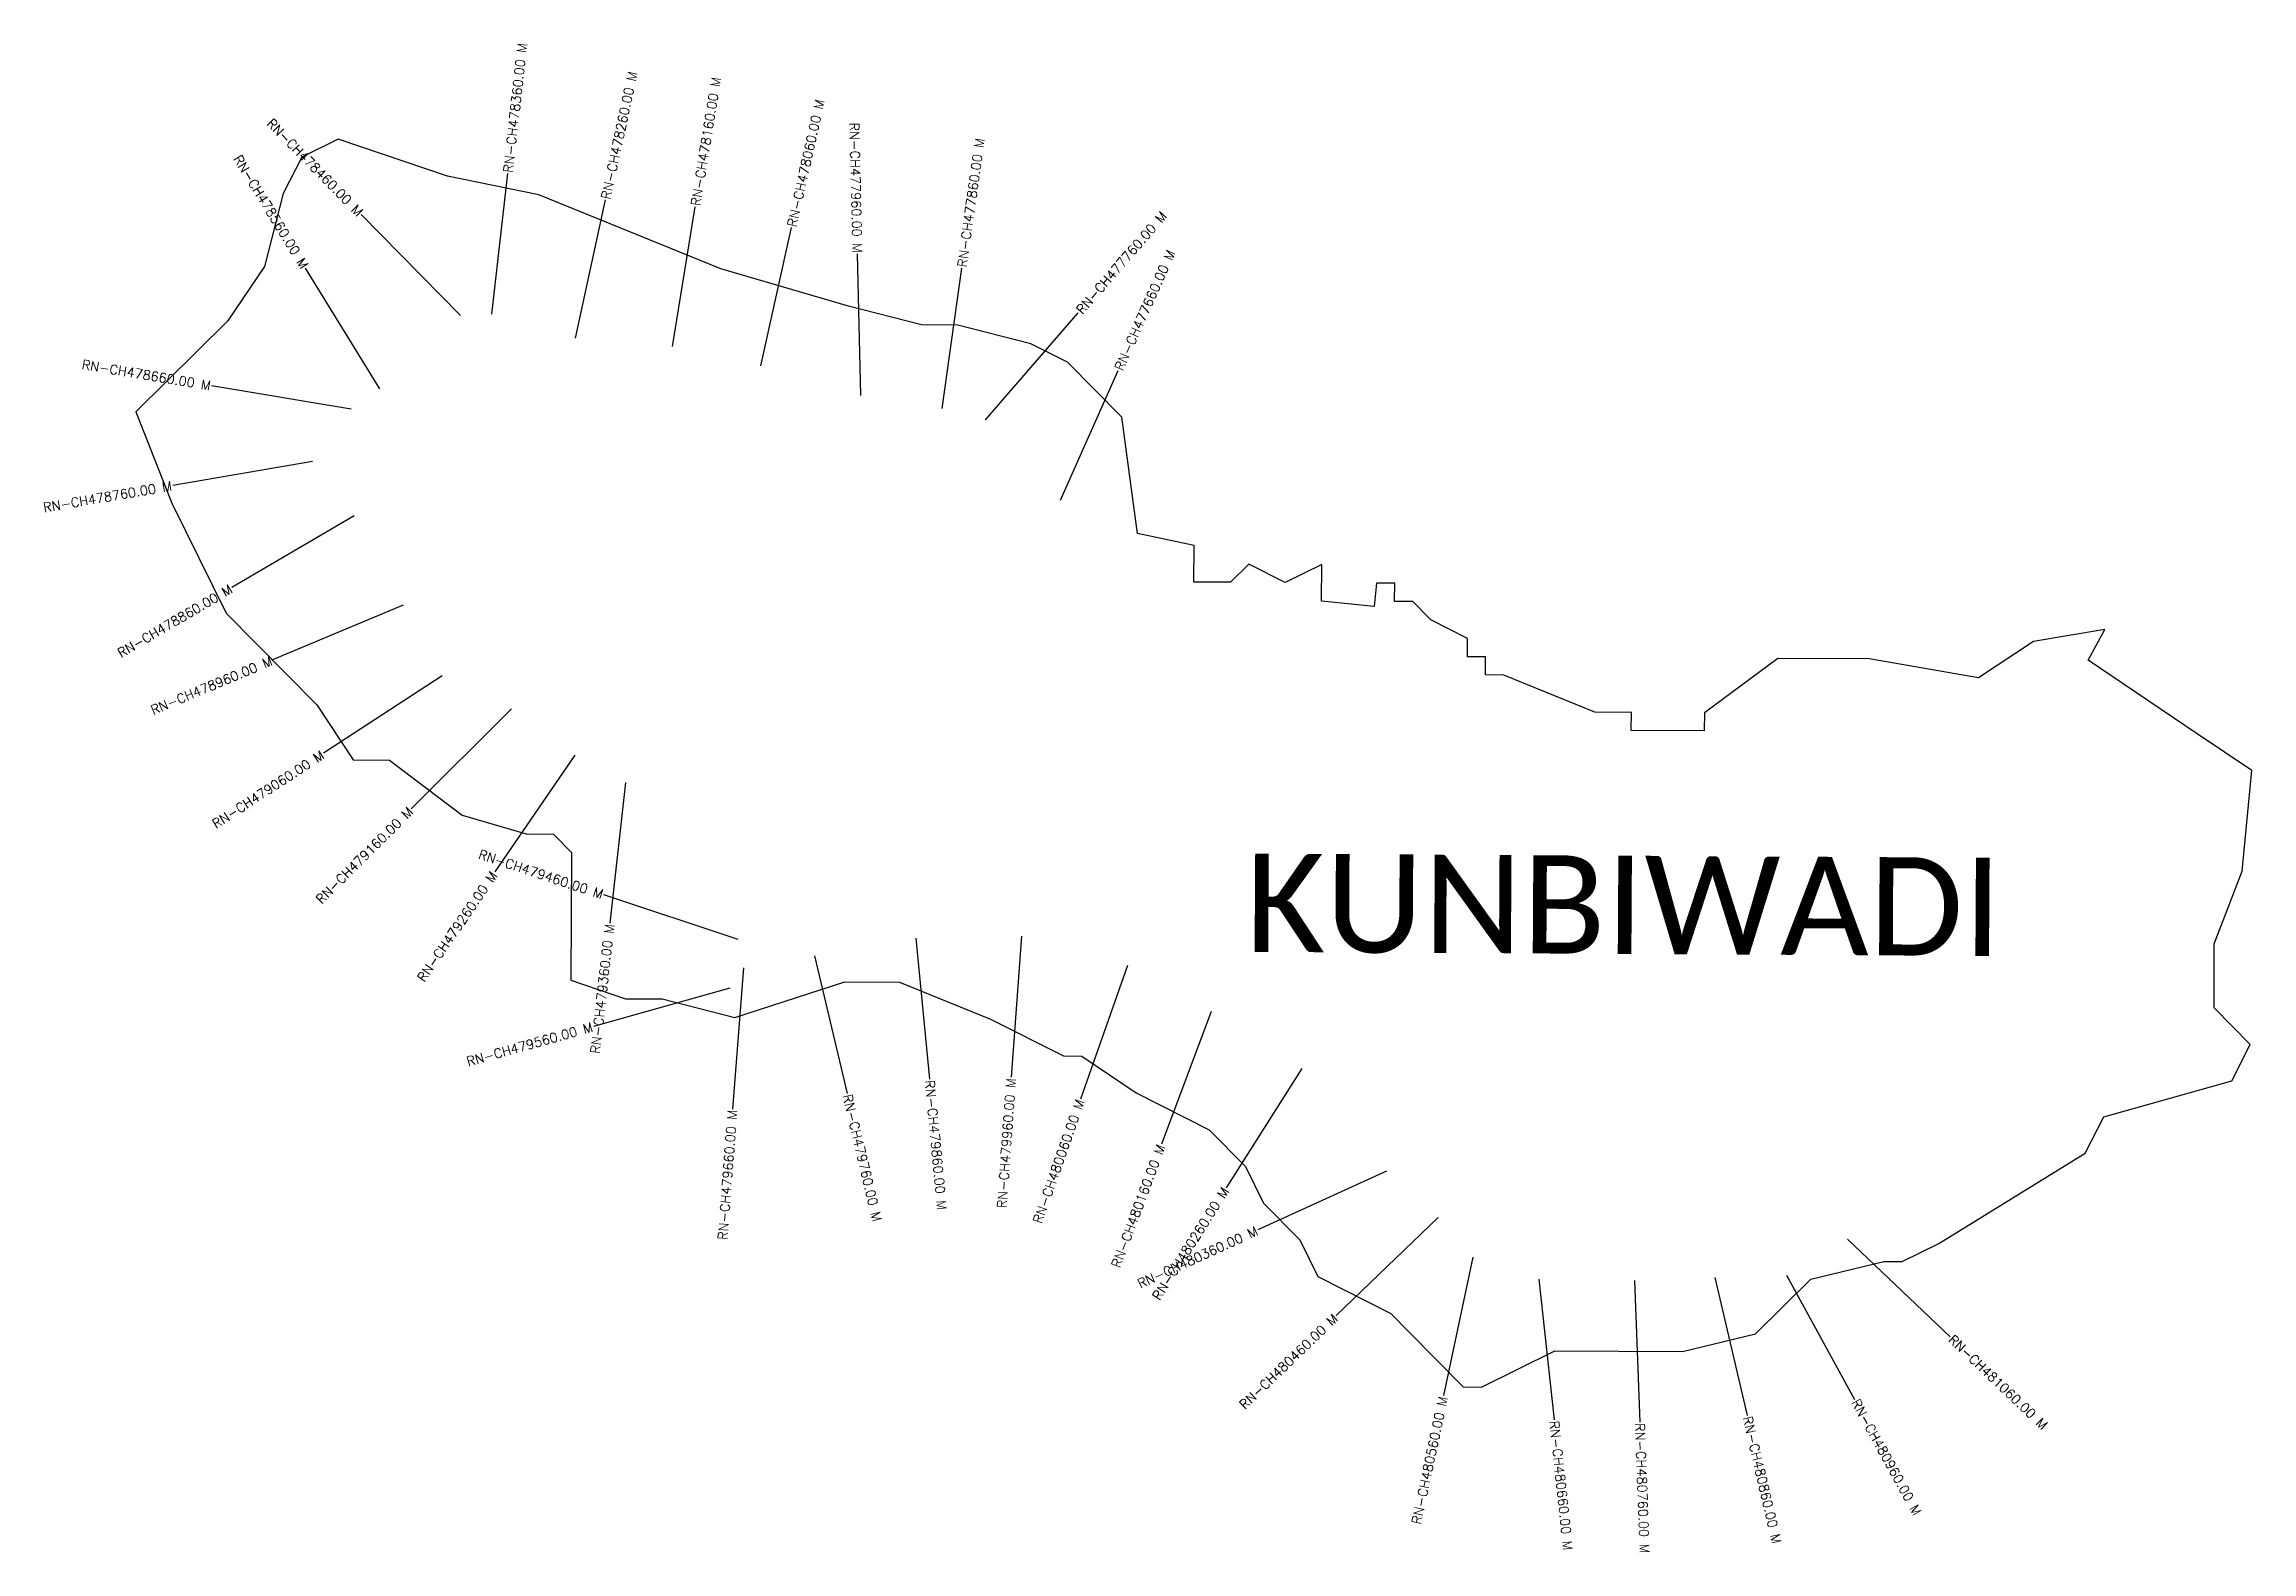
# Model space of a CAD drawing. Header units: metres. Extents: x 311653 to 313991, y 1901335 to 1902932.
import ezdxf
from ezdxf.enums import TextEntityAlignment as Align

# ---------------------------------------------------------------- set-up
doc = ezdxf.new("R2010")
doc.units = ezdxf.units.M
for name, color, linetype in [('CS', 134, 'Continuous'), ('CSMark', 6, 'Continuous'), ('VILLAGE BOUNDRY', 10, 'Continuous'), ('VILLAGE NAME', 250, 'Continuous')]:
    doc.layers.add(name, color=color, linetype=linetype)
doc.styles.get("Standard").update_dxf_attribs({"font": 'simplex.shx'})

msp = doc.modelspace()

# ---------------------------------------------------------------- linework, layer by layer
at = {"layer": 'CS'}
for p, q in [((312126.9, 1902646), (312143.7, 1902795)), ((312215.4, 1902620.5), (312247, 1902767.2)), ((312318.2, 1902611.7), (312342.2, 1902759.8)), ((312093.6, 1902644.6), (311988.5, 1902751.6)), ((312411.6, 1902591.3), (312444.1, 1902737.7)), ((312517.5, 1902560), (312513.9, 1902710)), ((312008, 1902566.8), (311929.6, 1902694.6)), ((312603.8, 1902546.2), (312624.5, 1902694.8)), ((312649.7, 1902534), (312747.7, 1902647.5)), ((311977.9, 1902545.6), (311829.9, 1902570.2)), ((312729, 1902449.2), (312789.9, 1902586.3)), ((311936.7, 1902490), (311788.8, 1902464.6)), ((311980.8, 1902432.4), (311851.5, 1902356.5)), ((312032.9, 1902337.7), (311894.5, 1902279.8)), ((312074, 1902263.1), (311948.5, 1902181.1)), ((312147.7, 1902228), (312041.4, 1902122.2)), ((312214.7, 1902178.9), (312129.8, 1902055.3)), ((312268.3, 1902150.2), (312251.6, 1902001.1)), ((312387.7, 1901983.9), (312245.3, 1902031)), ((312575.8, 1901985.2), (312590.2, 1901835.8)), ((312687.6, 1901987.4), (312676.8, 1901837.8)), ((312468.3, 1901966.6), (312502.9, 1901820.6)), ((312393.2, 1901953.7), (312381.7, 1901804.2)), ((312800, 1901956.4), (312750.3, 1901814.8)), ((312378.7, 1901932.2), (312234.3, 1901891.6)), ((312888.4, 1901907.6), (312835.9, 1901767.1)), ((312984.7, 1901847.3), (312904.3, 1901720.7)), ((313074.3, 1901738.4), (312937.8, 1901676.2)), ((313128.9, 1901689.5), (313020.9, 1901585.4)), ((313562.2, 1901666.4), (313671, 1901563.1)), ((313165.7, 1901647.4), (313134.5, 1901500.7)), ((313235.5, 1901624.2), (313251.6, 1901475.1)), ((313336.9, 1901622.5), (313342.5, 1901472.6)), ((313422, 1901625.7), (313456.1, 1901479.6)), ((313497.6, 1901628.2), (313569.9, 1901496.7))]:
    msp.add_line(p, q, dxfattribs=at)
at = {"layer": 'VILLAGE BOUNDRY'}
msp.add_lwpolyline([(313950.8, 1901979.2), (313980.3, 1902056.3), (313990.6, 1902162.6), (313932.8, 1902201.6), (313817.2, 1902279.6), (313834.9, 1902312), (313759.3, 1902299.3), (313701.1, 1902261), (313585.2, 1902280.9), (313488.5, 1902281.5), (313410.8, 1902223.9), (313410.7, 1902204.6), (313333.4, 1902205), (313333.5, 1902224.3), (313294.8, 1902224.6), (313198.4, 1902263.8), (313179, 1902263.9), (313179.1, 1902283.2), (313159.8, 1902283.3), (313159.9, 1902302.6), (313121.3, 1902322.2), (313102.1, 1902341.7), (313082.8, 1902341.8), (313082.9, 1902361.1), (313063.6, 1902361.2), (313061.2, 1902336.5), (313005.5, 1902342.2), (313005.7, 1902380.9), (312966.9, 1902361.8), (312928.4, 1902381.3), (312908.9, 1902362.1), (312870.3, 1902362.3), (312870.5, 1902401), (312810.5, 1902413.7), (312793.9, 1902536.8), (312736.2, 1902595.1), (312697.6, 1902614.6), (312620.4, 1902634.4), (312581.7, 1902634.7), (312504.5, 1902654.4), (312369.4, 1902693.9), (312272.9, 1902733.1), (312176.5, 1902772.3), (312079.9, 1902792.2), (311964.1, 1902831.5), (311925.4, 1902812.4), (311905.8, 1902773.8), (311886, 1902696.6), (311847, 1902638.8), (311749.8, 1902542.7), (311787.9, 1902445.8), (311845.3, 1902329.4), (311941.4, 1902232.2), (311979.8, 1902174), (312018.4, 1902173.8), (312095.4, 1902115.3), (312163, 1902095.6), (312192, 1902095.4), (312211.2, 1902076), (312210.4, 1901940.6), (312268.3, 1901921), (312307, 1901920.8), (312384.2, 1901901), (312500.5, 1901939), (312558.5, 1901938.7), (312654.9, 1901899.5), (312732, 1901860.4), (312751.4, 1901860.3), (312809.1, 1901821.3), (312886.3, 1901782.2), (312924.8, 1901743.3), (312943.8, 1901704.5), (312982.3, 1901665.6), (313001.4, 1901626.8), (313078.6, 1901587.7), (313097.8, 1901568.3), (313155.4, 1901509.9), (313174.8, 1901509.8), (313252.3, 1901548.1), (313387.6, 1901547.3), (313465.1, 1901566.2), (313523.5, 1901623.9), (313600.9, 1901642.8), (313620.2, 1901642.7), (313659, 1901661.8), (313814.2, 1901757.6), (313833.8, 1901796.1), (313969.3, 1901834.1), (313988.9, 1901872.6), (313950.5, 1901911.5)], close=True, dxfattribs=at)

# ---------------------------------------------------------------- texts
at = {"layer": 'CSMark'}
for s, rotation, p in [('RN-CH478360.00 M', 83.582, (312143.8, 1902796)), ('RN-CH478260.00 M', 77.8758, (312247.2, 1902768.1)), ('RN-CH478160.00 M', 80.7743, (312342.4, 1902760.8)), ('RN-CH478060.00 M', 77.477, (312444.4, 1902738.7)), ('RN-CH477860.00 M', 82.0608, (312624.6, 1902695.8)), ('RN-CH477760.00 M', 49.1743, (312748.4, 1902648.3)), ('RN-CH477660.00 M', 66.0479, (312790.3, 1902587.2)), ('RN-CH479860.00 M', 275.5046, (312590.3, 1901834.8)), ('RN-CH479760.00 M', 283.3467, (312503.1, 1901819.6)), ('RN-CH481060.00 M', 316.4878, (313671.8, 1901562.4)), ('RN-CH480960.00 M', 298.7982, (313570.4, 1901495.9)), ('RN-CH480660.00 M', 276.167, (313251.7, 1901474.1)), ('RN-CH480860.00 M', 283.132, (313456.3, 1901478.6)), ('RN-CH480760.00 M', 272.1222, (313342.5, 1901471.6))]:
    msp.add_text(s, height=10, rotation=rotation, dxfattribs=at).set_placement(p, align=Align.MIDDLE_LEFT)
for s, rotation, p in [('RN-CH478460.00 M', 314.4789, (311987.8, 1902752.3)), ('RN-CH477960.00 M', 271.3763, (312513.9, 1902711)), ('RN-CH478560.00 M', 301.5114, (311929, 1902695.5)), ('RN-CH478660.00 M', 350.57, (311829, 1902570.3)), ('RN-CH478760.00 M', 9.7388, (311787.8, 1902464.4)), ('RN-CH478860.00 M', 30.4151, (311850.6, 1902356)), ('RN-CH478960.00 M', 22.7112, (311893.6, 1902279.4)), ('RN-CH479060.00 M', 33.1765, (311947.6, 1902180.5)), ('RN-CH479160.00 M', 44.8551, (312040.7, 1902121.5)), ('RN-CH479460.00 M', 341.728, (312244.3, 1902031.3)), ('RN-CH479260.00 M', 55.5286, (312129.2, 1902054.5)), ('RN-CH479360.00 M', 83.5989, (312251.5, 1902000.1)), ('RN-CH479560.00 M', 15.6988, (312233.3, 1901891.4)), ('RN-CH479960.00 M', 85.8641, (312676.7, 1901836.8)), ('RN-CH479660.00 M', 85.6235, (312381.6, 1901803.2)), ('RN-CH480060.00 M', 70.6597, (312749.9, 1901813.9)), ('RN-CH480160.00 M', 69.5112, (312835.5, 1901766.1)), ('RN-CH480260.00 M', 57.5795, (312903.8, 1901719.9)), ('RN-CH480360.00 M', 24.5079, (312936.9, 1901675.8)), ('RN-CH480460.00 M', 43.9363, (313020.2, 1901584.7)), ('RN-CH480560.00 M', 77.9862, (313134.3, 1901499.7))]:
    msp.add_text(s, height=10, rotation=rotation, dxfattribs=at).set_placement(p, align=Align.MIDDLE_RIGHT)
at = {"layer": 'VILLAGE NAME', "insert": (312925.3, 1902074.8), "char_height": 104.042, "attachment_point": 1, "rotation": 359.6762}
msp.add_mtext_dynamic_manual_height_columns('{\\fCalibri|b0|i0|c0|p34;KUNBIWADI}', width=961.254, gutter_width=520.2, heights=[0], dxfattribs=at)

doc.saveas('drawing.dxf')
